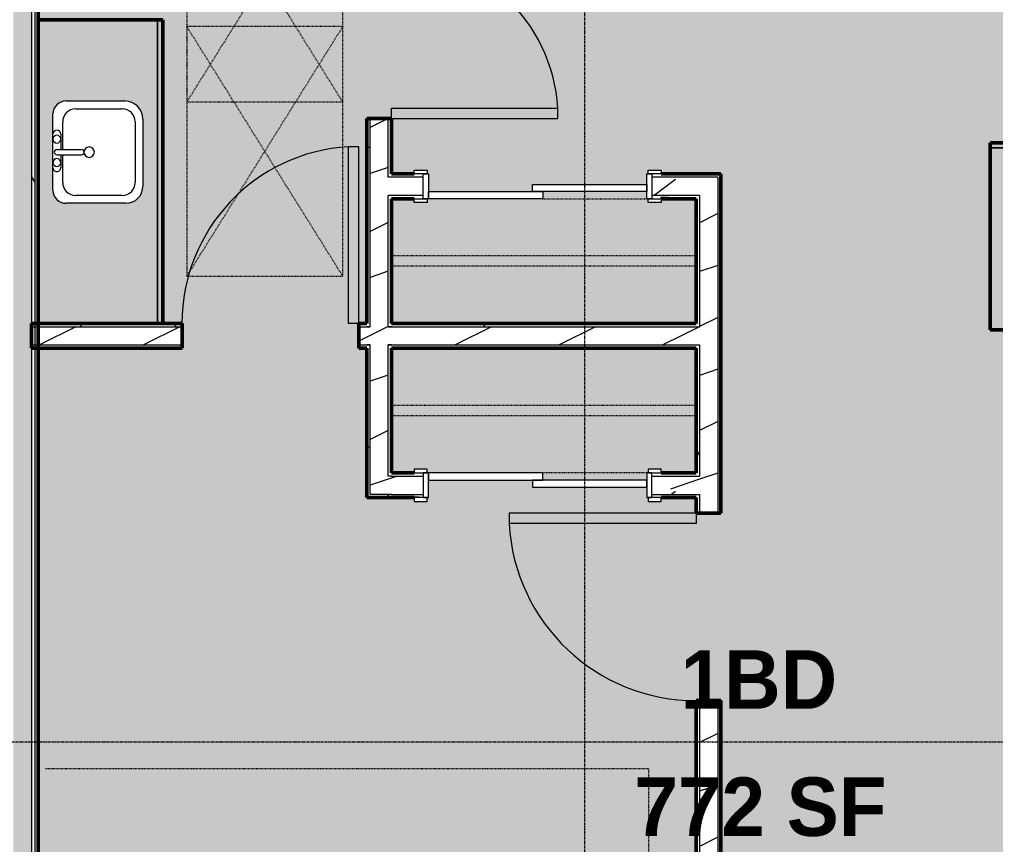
# Model space of a CAD drawing. Header units: inches. Extents: x -4294 to -464, y 9706 to 12475.
# Drawn here: x -2936.1 to -2748.3, y 10147.5 to 10306.2 of the extents above; entities that cross this region are included whole.
import ezdxf

# ---------------------------------------------------------------- set-up
doc = ezdxf.new("R2010")
doc.units = ezdxf.units.IN
doc.header["$MEASUREMENT"] = 0
doc.linetypes.add('Dash', pattern=[0.25, 0.125, -0.125])
doc.linetypes.add('Grid Line 1_2_', pattern=[0.875, 0.5, -0.125, 0.125, -0.125])
for name, color, linetype, lineweight in [('0-1', 7, 'Continuous', 5), ('0-2', 7, 'Continuous', 9), ('A-AREA-IDEN', 2, 'Continuous', 9), ('A-AREA-PATT-6', 41, 'Continuous', 9), ('A-DOOR-1', 7, 'Continuous', 9), ('A-DOOR-2', 170, 'Continuous', 20), ('A-DOOR-FRAM-1', 170, 'Continuous', 20), ('A-GENM-HDLN-1', 7, 'Dash', 9), ('A-WALL', 113, 'Continuous', 13), ('A-WALL-4', 250, 'Continuous', 50), ('A-WALL-5', 130, 'Continuous', 13), ('A-WALL-PATT-1', 7, 'Continuous', 9), ('A-WALL-PATT-2', 8, 'Continuous', 9), ('A-WALL-PATT-5', 111, 'Continuous', 9), ('I-FURN-1', 7, 'Continuous', 9), ('I-FURN-HDLN-1', 7, 'Dash', 9), ('I-WALL-2', 2, 'Continuous', 50), ('P-SANR-FIXT-2', 7, 'Continuous', 9), ('Q-CASE-1', 53, 'Continuous', 9), ('Q-CASE-2', 250, 'Continuous', 50), ('Q-CASE-3', 7, 'Continuous', 9), ('Q-CASE-HDLN-1', 7, 'Dash', 9), ('S-GRID-1', 1, 'Grid Line 1_2_', 9)]:
    doc.layers.add(name, color=color, linetype=linetype, lineweight=lineweight)
doc.styles.add('Century Gothic_B', font='GOTHICB.TTF', dxfattribs={"height": 11.25})
pattern_1 = [(0, (0, 0), (38.4, 9.6), [1.584, -27.216, 1.584, -27.216, -153.6]), (0, (0, 0), (38.4, 9.6), [-57.6, 1.584, -56.016, 1.584, -27.216, -67.2]), (0, (0, 0), (38.4, 9.6), [-144, 1.584, -17.616, 1.584, -46.416]), (120, (14.4, 4.8), (-27.513844, 28.4553755), [1.584, -27.216, 1.584, -27.216, -153.6]), (120, (14.4, 4.8), (-27.513844, 28.4553755), [-57.6, 1.584, -56.016, 1.584, -27.216, -67.2]), (120, (14.4, 4.8), (-27.513844, 28.4553755), [-144, 1.584, -17.616, 1.584, -46.416]), (240, (19.2, 24), (-10.886156, -38.0553755), [1.584, -27.216, 1.584, -27.216, -153.6]), (240, (19.2, 24), (-10.886156, -38.0553755), [-57.6, 1.584, -56.016, 1.584, -27.216, -67.2]), (240, (19.2, 24), (-10.886156, -38.0553755), [-144, 1.584, -17.616, 1.584, -46.416])]
pattern_2 = [(216.87, (7.997, 19.992), (59.9755286, 39.9843071), [9.996, -89.964]), (206.565, (19.992, 13.994), (-19.991807, -19.992219), [22.352, -22.352]), (198.435, (19.992, 3.998), (-39.983821, -19.991955), [12.644, -50.576])]

# ---------------------------------------------------------------- blocks, each defined once
blk = doc.blocks.new('OD_CW_Base Cabinet - OD_CW_Base Cabinet-V20-FLOOR PLAN - 2ND FLOOR')
at = {"layer": 'Q-CASE-1'}
for points in [[(67.56, 11), (109.11, 11), (109.11, 12), (0.74, 12), (0.74, 11), (37.56, 11), (37.56, 11.54), (67.56, 11.54)], [(30.77, -24), (109.34, -24), (109.34, -20.55), (109.11, -20.55), (109.11, 11), (67.56, 11), (67.56, -9.46), (37.56, -9.46), (37.56, 11), (0.74, 11), (0.74, -24), (16.99, -24)]]:
    blk.add_hatch(color=256, dxfattribs=at).paths.add_polyline_path(points, flags=0)
at = {"layer": 'Q-CASE-2'}
for p, q in [((0.74, -24), (0.74, 12)), ((0.74, 12), (109.11, 12)), ((109.34, -24), (0.74, -24))]:
    blk.add_line(p, q, dxfattribs=at)
at = {"layer": 'Q-CASE-3'}
for p, q in [((0.74, 11), (0.74, 12)), ((0.74, 12), (109.11, 12)), ((37.56, 11), (0.74, 11)), ((0.74, -24), (0.74, 11)), ((0.74, 11), (37.56, 11)), ((109.11, 11), (67.56, 11)), ((67.56, 11), (109.11, 11)), ((109.34, -24), (0.74, -24))]:
    blk.add_line(p, q, dxfattribs=at)
blk = doc.blocks.new('Single-Flush - 32_ x 84_-1372862-FLOOR PLAN - 2ND FLOOR')
at = {"layer": 'A-DOOR-1'}
blk.add_arc((16, 2.37), 32.07, 93.5759, 180, dxfattribs=at)
at = {"layer": 'A-DOOR-2'}
for p, q in [((14, 2.37), (14, 34.38)), ((16, 34.38), (14, 34.38)), ((16, 2.37), (16, 34.38)), ((16, 2.37), (14, 2.37))]:
    blk.add_line(p, q, dxfattribs=at)
blk = doc.blocks.new('Single-Flush - 36_ x 84_-1372839-FLOOR PLAN - 2ND FLOOR')
at = {"layer": 'A-DOOR-1'}
blk.add_arc((18, 2.37), 36.07, 93.1789, 180, dxfattribs=at)
at = {"layer": 'A-DOOR-2'}
for p, q in [((16, 2.37), (16, 38.39)), ((18, 38.39), (16, 38.39)), ((18, 2.37), (18, 38.39)), ((18, 2.37), (16, 2.37))]:
    blk.add_line(p, q, dxfattribs=at)
blk = doc.blocks.new('FOLDING_SLIDING CLOSET - 42_ x 80_-1372832-FLOOR PLAN - 2ND FLOOR')
at = {"layer": 'A-DOOR-1'}
for p, q in [((-21.25, 3), (-23.75, 3)), ((-23.75, 3), (-23.75, 2.25)), ((-23.75, 2.25), (-21.25, 2.25)), ((-21.25, 2.25), (-21.25, 3)), ((23.75, 3), (21.25, 3)), ((21.25, 3), (21.25, 2.25)), ((21.25, 2.25), (23.75, 2.25)), ((23.75, 2.25), (23.75, 3)), ((-21.25, -2.5), (-23.75, -2.5)), ((-23.75, -2.5), (-23.75, -3.25)), ((-23.75, -3.25), (-21.25, -3.25)), ((-21.25, -3.25), (-21.25, -2.5)), ((23.75, -2.5), (21.25, -2.5)), ((21.25, -2.5), (21.25, -3.25)), ((21.25, -3.25), (23.75, -3.25)), ((23.75, -3.25), (23.75, -2.5))]:
    blk.add_line(p, q, dxfattribs=at)
at = {"layer": 'A-DOOR-2'}
for p, q in [((1, 2.25), (-21, 2.25)), ((-21, 2.25), (-21, 0.87)), ((1, 0.87), (1, 2.25)), ((-21, 0.87), (1, 0.87)), ((21, 0.87), (-1, 0.87)), ((-1, 0.87), (-1, -0.5)), ((21, -0.5), (21, 0.87)), ((-1, -0.5), (21, -0.5))]:
    blk.add_line(p, q, dxfattribs=at)
at = {"layer": 'A-DOOR-FRAM-1'}
for p, q in [((-21, 2.25), (-22, 2.25)), ((-22, 2.25), (-22, -2.5)), ((-21, -2.5), (-21, 2.25)), ((21, 2.25), (21, -2.5)), ((22, 2.25), (21, 2.25)), ((22, -2.5), (22, 2.25)), ((-22, -2.5), (-21, -2.5)), ((21, -2.5), (22, -2.5))]:
    blk.add_line(p, q, dxfattribs=at)
blk = doc.blocks.new('OD_CW_Closet - OD_CW_Closet-2122605-FLOOR PLAN - 2ND FLOOR')
at = {"layer": 'Q-CASE-HDLN-1'}
for p, q in [((0.74, -24), (0.74, 0)), ((0.74, 0), (59.38, 0)), ((59.38, 0), (59.38, -24)), ((0.74, -11), (59.38, -11)), ((0.74, -13), (59.38, -13)), ((7.5, -24), (0.74, -24)), ((30.25, -24), (10.25, -24)), ((59.38, -24), (55, -24))]:
    blk.add_line(p, q, dxfattribs=at)
blk = doc.blocks.new('OD_CW_Closet - OD_CW_Closet-V23-FLOOR PLAN - 2ND FLOOR')
at = {"layer": 'Q-CASE-HDLN-1'}
for p, q in [((0.74, -24), (0.74, 0)), ((0.74, 0), (7.5, 0)), ((10.25, 0), (30.25, 0)), ((55, 0), (59.38, 0)), ((59.38, 0), (59.38, -24)), ((0.74, -11), (59.38, -11)), ((0.74, -13), (59.38, -13)), ((59.38, -24), (0.74, -24))]:
    blk.add_line(p, q, dxfattribs=at)
blk = doc.blocks.new('FOLDING_SLIDING CLOSET - 42_ x 80_-1372841-FLOOR PLAN - 2ND FLOOR')
at = {"layer": 'A-DOOR-1'}
for p, q in [((-23.75, 3.25), (-21.25, 3.25)), ((-23.75, 2.5), (-23.75, 3.25)), ((-21.25, 2.5), (-23.75, 2.5)), ((-21.25, 3.25), (-21.25, 2.5)), ((21.25, 3.25), (23.75, 3.25)), ((21.25, 2.5), (21.25, 3.25)), ((23.75, 2.5), (21.25, 2.5)), ((23.75, 3.25), (23.75, 2.5)), ((-23.75, -2.25), (-21.25, -2.25)), ((-23.75, -3), (-23.75, -2.25)), ((-21.25, -3), (-23.75, -3)), ((-21.25, -2.25), (-21.25, -3)), ((21.25, -2.25), (23.75, -2.25)), ((21.25, -3), (21.25, -2.25)), ((23.75, -3), (21.25, -3)), ((23.75, -2.25), (23.75, -3))]:
    blk.add_line(p, q, dxfattribs=at)
at = {"layer": 'A-DOOR-2'}
for p, q in [((-1, 0.5), (21, 0.5)), ((-1, -0.88), (-1, 0.5)), ((21, 0.5), (21, -0.88)), ((-21, -0.88), (1, -0.88)), ((-21, -2.25), (-21, -0.88)), ((21, -0.88), (-1, -0.88)), ((1, -0.88), (1, -2.25)), ((1, -2.25), (-21, -2.25))]:
    blk.add_line(p, q, dxfattribs=at)
at = {"layer": 'A-DOOR-FRAM-1'}
for p, q in [((-22, 2.5), (-21, 2.5)), ((-22, -2.25), (-22, 2.5)), ((-21, 2.5), (-21, -2.25)), ((21, 2.5), (22, 2.5)), ((21, -2.25), (21, 2.5)), ((22, 2.5), (22, -2.25)), ((-21, -2.25), (-22, -2.25)), ((22, -2.25), (21, -2.25))]:
    blk.add_line(p, q, dxfattribs=at)
blk = doc.blocks.new('Bed-Standard - King 78_ x 80_-1379907-FLOOR PLAN - 2ND FLOOR')
at = {"layer": 'I-FURN-1'}
for p, q in [((-28.31, 41.8), (49.69, 41.8)), ((-28.31, -38.2), (-28.31, 41.8)), ((49.69, 41.8), (49.69, -38.2)), ((49.69, -24.2), (-28.31, -17.63)), ((-25.31, -24.2), (46.69, -24.2)), ((-25.31, -36.2), (-25.31, -24.2)), ((46.69, -36.2), (46.69, -24.2)), ((-25.31, -36.2), (46.69, -36.2)), ((49.69, -38.2), (-28.31, -38.2))]:
    blk.add_line(p, q, dxfattribs=at)
at = {"layer": 'I-FURN-HDLN-1'}
for p, q in [((-64.31, 77.8), (73.69, 77.8)), ((-64.31, -38.2), (-64.31, 77.8)), ((73.69, 77.8), (73.69, -38.2))]:
    blk.add_line(p, q, dxfattribs=at)
blk = doc.blocks.new('M_Sink Vanity-Square - 500 x 440mm-1372835-FLOOR PLAN - 2ND FLOOR')
at = {"layer": 'P-SANR-FIXT-2'}
for p, q in [((-5.72, 10.23), (7.14, 10.23)), ((-5.72, 10.23), (7.14, 10.23)), ((-5.22, 8.73), (6.46, 8.73)), ((-9.22, -4.59), (-9.22, 6.73)), ((-9.22, -4.59), (-9.22, 6.73)), ((-7.72, -2.72), (-7.72, 6.23)), ((8.96, 6.23), (8.96, -2.72)), ((10.46, 6.91), (10.46, -4.59)), ((10.46, 6.91), (10.46, -4.59)), ((0.12, -6.33), (0.12, -1.59)), ((1.12, -6.33), (1.12, -1.59)), ((0.12, -5.22), (-5.22, -5.22)), ((-2.88, -5.59), (0.12, -5.59)), ((6.46, -5.22), (1.12, -5.22)), ((1.12, -5.59), (3.62, -5.59)), ((7.96, -7.09), (-6.72, -7.09)), ((7.96, -7.09), (-6.72, -7.09)), ((3.62, -7.09), (-2.88, -7.09))]:
    blk.add_line(p, q, dxfattribs=at)
for centre, radius, start, end in [((-5.72, 6.73), 3.5, 90, 180), ((-5.72, 6.73), 3.5, 90, 180), ((7.14, 6.91), 3.32, 0, 90), ((7.14, 6.91), 3.32, 360, 90), ((-5.22, 6.23), 2.5, 90, 180), ((6.46, 6.23), 2.5, 360, 90), ((0.62, -0.13), 1, 360, 180), ((0.62, -0.13), 1, 180, 0), ((0.62, -1.59), 0.5, 360, 180), ((-5.22, -2.72), 2.5, 180, 270), ((6.46, -2.72), 2.5, 270, 360), ((-6.72, -4.59), 2.5, 180, 270), ((-6.72, -4.59), 2.5, 180, 270), ((-2.88, -6.34), 0.75, 90, 270), ((-1.88, -6.34), 0.75, 360, 180), ((2.62, -6.34), 0.75, 0, 180), ((3.62, -6.34), 0.75, 270, 90), ((7.96, -4.59), 2.5, 270, 0), ((7.96, -4.59), 2.5, 270, 0), ((-1.88, -6.34), 0.75, 180, 0), ((0.62, -6.33), 0.5, 180, 0), ((2.62, -6.34), 0.75, 180, 0)]:
    blk.add_arc(centre, radius, start, end, dxfattribs=at)
blk = doc.blocks.new('OD_CW_Base Cabinet - OD_CW_Base Cabinet-V27-FLOOR PLAN - 2ND FLOOR')
at = {"layer": 'Q-CASE-1'}
h = blk.add_hatch(color=256, dxfattribs=at)
h.paths.add_polyline_path([(59.14, 24), (0.74, 24), (0.74, 1), (59.14, 1), (59.14, 13.23)], flags=0)
h.paths.add_polyline_path([(27.17, 21.13), (41.03, 21.13), (41.68, 21.04), (42.28, 20.79), (42.8, 20.39), (43.2, 19.88), (43.45, 19.27), (43.53, 18.63), (43.53, 7.3), (43.41, 6.4), (43.06, 5.55), (42.51, 4.83), (41.78, 4.27), (40.94, 3.92), (40.03, 3.8), (27.17, 3.8), (26.31, 3.92), (25.51, 4.25), (24.82, 4.77), (24.29, 5.46), (23.96, 6.26), (23.85, 7.12), (23.85, 18.63), (23.93, 19.27), (24.18, 19.88), (24.58, 20.39), (25.1, 20.79), (25.7, 21.04), (26.35, 21.13)], flags=0)
blk.add_hatch(color=256, dxfattribs=at).paths.add_polyline_path([(0.74, 1), (0.74, 0), (59.14, 0), (59.12, 1), (3.99, 1)], flags=0)
at = {"layer": 'Q-CASE-2'}
for p, q in [((59.14, 0), (59.14, 24)), ((0.74, 0), (59.14, 0))]:
    blk.add_line(p, q, dxfattribs=at)
at = {"layer": 'Q-CASE-3'}
for p, q in [((59.14, 24), (59.14, 1)), ((0.74, 1), (59.14, 1)), ((59.14, 1), (0.74, 1)), ((59.14, 0), (0.74, 0)), ((59.14, 1), (59.14, 0))]:
    blk.add_line(p, q, dxfattribs=at)
blk = doc.blocks.new('ADA Clearances - 30_x48_-V40-FLOOR PLAN - 2ND FLOOR')
at = {"layer": 'A-GENM-HDLN-1'}
for p, q in [((15, -24), (-15, 24)), ((-15, -24), (15, 24)), ((15, 24), (-15, 24)), ((-15, 24), (-15, 14.12)), ((15, -24), (15, 24)), ((-15, 5.48), (-15, -24)), ((-15, -24), (15, -24))]:
    blk.add_line(p, q, dxfattribs=at)
blk = doc.blocks.new('ADA Clearances - 30_x48_-2253128-FLOOR PLAN - 2ND FLOOR')
at = {"layer": 'A-GENM-HDLN-1'}
for p, q in [((15, -24), (-15, 24)), ((-15, -24), (15, 24)), ((15, 24), (-15, 24)), ((-15, 24), (-15, -24)), ((15, -24), (15, 24)), ((-15, -24), (15, -24))]:
    blk.add_line(p, q, dxfattribs=at)
blk = doc.blocks.new('Single-Flush - 34_ x 84_-1372840-FLOOR PLAN - 2ND FLOOR')
at = {"layer": 'A-DOOR-1'}
blk.add_arc((17, 2.37), 34.07, 93.3657, 180, dxfattribs=at)
at = {"layer": 'A-DOOR-2'}
for p, q in [((15, 2.37), (15, 36.38)), ((17, 36.38), (15, 36.38)), ((17, 2.37), (17, 36.38)), ((17, 2.37), (15, 2.37))]:
    blk.add_line(p, q, dxfattribs=at)
blk = doc.blocks.new('CTR - 1st Phase - Unit Layouts_rvt-1-FLOOR PLAN - 2ND FLOOR')
at = {"layer": 'A-WALL-PATT-1'}
h = blk.add_hatch(dxfattribs=at)
h.set_pattern_fill('FP_1', color=256, style=0, pattern_type=2)
h.set_pattern_definition(pattern_1)
h.paths.add_polyline_path([(-2869.26, 10214.24), (-2868.64, 10214.24), (-2868.64, 10243.61), (-2869.26, 10243.61), (-2869.26, 10214.86)], flags=0)
h.paths.add_polyline_path([(-2869.26, 10247.11), (-2868.64, 10247.11), (-2868.64, 10287.14), (-2869.26, 10287.14), (-2869.26, 10247.74)], flags=0)
h.paths.add_polyline_path([(-2868.64, 10319.14), (-2868.64, 10376.14), (-2869.26, 10376.14), (-2869.26, 10319.14)], flags=0)
h = blk.add_hatch(dxfattribs=at)
h.set_pattern_fill('FP_1', color=256, style=0, pattern_type=2)
h.set_pattern_definition(pattern_1)
h.paths.add_polyline_path([(-2801.12, 9988.44), (-2801.12, 10175.24), (-2801.75, 10175.24), (-2801.75, 9988.44)], flags=0)
h.paths.add_polyline_path([(-2801.75, 10211.24), (-2801.12, 10211.24), (-2801.12, 10275.86), (-2801.75, 10275.86), (-2801.75, 10243.61)], flags=0)
h = blk.add_hatch(dxfattribs=at)
h.set_pattern_fill('FP_1', color=256, style=0, pattern_type=2)
h.set_pattern_definition(pattern_1)
h.paths.add_polyline_path([(-2805.25, 10271.74), (-2805.25, 10272.36), (-2814.39, 10272.36), (-2814.39, 10271.74), (-2805.87, 10271.74)], flags=0)
h.paths.add_polyline_path([(-2858.39, 10271.74), (-2858.39, 10272.36), (-2864.51, 10272.36), (-2864.51, 10271.74), (-2860.14, 10271.74)], flags=0)
h = blk.add_hatch(dxfattribs=at)
h.set_pattern_fill('FP_1', color=256, style=0, pattern_type=2)
h.set_pattern_definition(pattern_1)
h.paths.add_polyline_path([(-2805.25, 9988.44), (-2805.25, 10175.24), (-2805.87, 10175.24), (-2805.87, 9988.44)], flags=0)
h.paths.add_polyline_path([(-2805.25, 10211.24), (-2805.25, 10214.86), (-2805.87, 10214.86), (-2805.87, 10211.24)], flags=0)
h.paths.add_polyline_path([(-2805.25, 10218.36), (-2805.25, 10243.61), (-2805.87, 10243.61), (-2805.87, 10218.36)], flags=0)
h.paths.add_polyline_path([(-2805.87, 10247.11), (-2805.25, 10247.11), (-2805.25, 10271.74), (-2805.87, 10271.74), (-2805.87, 10247.74)], flags=0)
h = blk.add_hatch(dxfattribs=at)
h.set_pattern_fill('FP_1', color=256, style=0, pattern_type=2)
h.set_pattern_definition(pattern_1)
h.paths.add_polyline_path([(-2843.31, 10247.11), (-2805.87, 10247.11), (-2805.87, 10247.74), (-2864.51, 10247.74), (-2864.51, 10247.11)], flags=0)
h.paths.add_polyline_path([(-2869.26, 10247.11), (-2869.26, 10247.74), (-2870.77, 10247.74), (-2870.77, 10247.11)], flags=0)
h.paths.add_polyline_path([(-2909.52, 10247.11), (-2904.77, 10247.11), (-2904.77, 10247.74), (-2932.52, 10247.74), (-2932.52, 10247.11)], flags=0)
h = blk.add_hatch(dxfattribs=at)
h.set_pattern_fill('FP_1', color=256, style=0, pattern_type=2)
h.set_pattern_definition(pattern_1)
h.paths.add_polyline_path([(-2805.87, 10242.99), (-2805.87, 10243.61), (-2864.51, 10243.61), (-2864.51, 10242.99), (-2843.31, 10242.99)], flags=0)
h.paths.add_polyline_path([(-2869.37, 10242.99), (-2869.26, 10242.99), (-2869.26, 10243.61), (-2870.77, 10243.61), (-2870.77, 10242.99)], flags=0)
h.paths.add_polyline_path([(-2932.52, 10242.99), (-2904.77, 10242.99), (-2904.77, 10243.61), (-2932.52, 10243.61), (-2932.52, 10243.02)], flags=0)
h = blk.add_hatch(dxfattribs=at)
h.set_pattern_fill('FP_1', color=256, style=0, pattern_type=2)
h.set_pattern_definition(pattern_1)
h.paths.add_polyline_path([(-2858.39, 10214.24), (-2858.39, 10214.86), (-2868.64, 10214.86), (-2868.62, 10214.24), (-2860.14, 10214.24)], flags=0)
h.paths.add_polyline_path([(-2814.39, 10214.24), (-2805.87, 10214.24), (-2805.87, 10214.86), (-2814.39, 10214.86)], flags=0)
at = {"layer": 'A-WALL-PATT-2'}
h = blk.add_hatch(dxfattribs=at)
h.set_pattern_fill('FP_2', color=256, style=0, pattern_type=2)
h.set_pattern_definition(pattern_2)
h.paths.add_polyline_path([(-2868.64, 10214.86), (-2865.14, 10214.86), (-2865.14, 10287.14), (-2868.64, 10287.14), (-2868.64, 10243.61)], flags=0)
h.paths.add_polyline_path([(-2865.14, 10319.14), (-2865.14, 10377.39), (-2868.64, 10377.39), (-2868.64, 10319.14)], flags=0)
h = blk.add_hatch(dxfattribs=at)
h.set_pattern_fill('FP_2', color=256, style=0, pattern_type=2)
h.set_pattern_definition(pattern_2)
h.paths.add_polyline_path([(-2814.39, 10272.36), (-2801.75, 10272.36), (-2801.75, 10275.86), (-2814.39, 10275.86)], flags=0)
h.paths.add_polyline_path([(-2864.51, 10272.36), (-2858.39, 10272.36), (-2858.39, 10275.86), (-2865.14, 10275.86), (-2865.14, 10272.36)], flags=0)
h = blk.add_hatch(dxfattribs=at)
h.set_pattern_fill('FP_2', color=256, style=0, pattern_type=2)
h.set_pattern_definition(pattern_2)
h.paths.add_polyline_path([(-2801.75, 9988.44), (-2801.75, 10175.24), (-2805.25, 10175.24), (-2805.25, 9988.44)], flags=0)
h.paths.add_polyline_path([(-2805.25, 10211.24), (-2801.75, 10211.24), (-2801.75, 10272.36), (-2805.25, 10272.36), (-2805.25, 10214.86)], flags=0)
h = blk.add_hatch(dxfattribs=at)
h.set_pattern_fill('FP_2', color=256, style=0, pattern_type=2)
h.set_pattern_definition(pattern_2)
h.paths.add_polyline_path([(-2870.77, 10243.61), (-2868.64, 10243.61), (-2868.64, 10247.11), (-2870.77, 10247.11), (-2870.77, 10245.93)], flags=0)
h.paths.add_polyline_path([(-2865.14, 10243.61), (-2805.25, 10243.61), (-2805.25, 10247.11), (-2865.14, 10247.11), (-2865.14, 10245.93)], flags=0)
h.paths.add_polyline_path([(-2904.77, 10243.61), (-2904.77, 10247.11), (-2932.52, 10247.11), (-2932.52, 10243.61), (-2909.52, 10243.61)], flags=0)
h = blk.add_hatch(dxfattribs=at)
h.set_pattern_fill('FP_2', color=256, style=0, pattern_type=2)
h.set_pattern_definition(pattern_2)
h.paths.add_polyline_path([(-2805.87, 10214.86), (-2805.25, 10214.86), (-2805.25, 10218.36), (-2814.39, 10218.36), (-2814.39, 10214.86)], flags=0)
h.paths.add_polyline_path([(-2865.14, 10214.86), (-2858.39, 10214.86), (-2858.39, 10218.36), (-2865.14, 10218.36)], flags=0)
at = {"layer": 'A-WALL-4'}
for p, q in [((-2869.26, 10287.14), (-2869.26, 10247.74)), ((-2864.51, 10287.14), (-2869.26, 10287.14)), ((-2864.51, 10276.49), (-2864.51, 10287.14)), ((-2860.14, 10276.49), (-2864.51, 10276.49)), ((-2801.12, 10276.49), (-2812.64, 10276.49)), ((-2801.12, 10275.86), (-2801.12, 10276.49)), ((-2801.12, 10271.74), (-2801.12, 10275.86)), ((-2864.51, 10271.74), (-2860.14, 10271.74)), ((-2864.51, 10247.74), (-2864.51, 10271.74)), ((-2812.64, 10271.74), (-2805.87, 10271.74)), ((-2805.87, 10271.74), (-2805.87, 10247.74)), ((-2801.12, 10211.24), (-2801.12, 10271.74)), ((-2904.77, 10247.74), (-2933.77, 10247.74)), ((-2933.77, 10247.74), (-2933.77, 10242.99)), ((-2904.77, 10242.99), (-2904.77, 10247.74)), ((-2869.26, 10247.74), (-2870.77, 10247.74)), ((-2870.77, 10247.74), (-2870.77, 10242.99)), ((-2805.87, 10247.74), (-2864.51, 10247.74)), ((-2933.77, 10242.99), (-2904.77, 10242.99)), ((-2870.77, 10242.99), (-2869.26, 10242.99)), ((-2869.26, 10242.99), (-2869.26, 10214.24)), ((-2864.51, 10218.99), (-2864.51, 10242.99)), ((-2864.51, 10242.99), (-2805.87, 10242.99)), ((-2805.87, 10242.99), (-2805.87, 10218.99)), ((-2860.14, 10218.99), (-2864.51, 10218.99)), ((-2805.87, 10218.99), (-2812.64, 10218.99)), ((-2869.26, 10214.24), (-2868.64, 10214.24)), ((-2868.64, 10214.24), (-2864.51, 10214.24)), ((-2864.51, 10214.24), (-2860.14, 10214.24)), ((-2812.64, 10214.24), (-2805.87, 10214.24)), ((-2805.87, 10214.24), (-2805.87, 10211.24)), ((-2805.87, 10211.24), (-2801.12, 10211.24)), ((-2801.12, 10175.24), (-2805.87, 10175.24)), ((-2805.87, 10175.24), (-2805.87, 9988.44)), ((-2801.12, 9988.44), (-2801.12, 10175.24))]:
    blk.add_line(p, q, dxfattribs=at)
at = {"layer": 'A-WALL-5'}
for p, q in [((-2868.64, 10247.11), (-2868.64, 10287.14)), ((-2865.14, 10275.86), (-2865.14, 10287.14)), ((-2864.51, 10275.86), (-2865.14, 10275.86)), ((-2858.39, 10275.86), (-2864.51, 10275.86)), ((-2801.75, 10275.86), (-2814.39, 10275.86)), ((-2801.75, 10275.86), (-2801.75, 10272.36)), ((-2864.51, 10272.36), (-2865.14, 10272.36)), ((-2865.14, 10247.11), (-2865.14, 10272.36)), ((-2858.39, 10272.36), (-2864.51, 10272.36)), ((-2805.25, 10272.36), (-2814.39, 10272.36)), ((-2805.25, 10272.36), (-2805.25, 10271.74)), ((-2801.75, 10272.36), (-2801.75, 10271.74)), ((-2805.25, 10271.74), (-2805.25, 10247.11)), ((-2801.75, 10271.74), (-2801.75, 10211.24)), ((-2933.77, 10247.11), (-2904.77, 10247.11)), ((-2870.77, 10247.11), (-2869.26, 10247.11)), ((-2869.26, 10247.11), (-2868.64, 10247.11)), ((-2868.64, 10247.11), (-2869.26, 10247.11)), ((-2865.14, 10247.11), (-2864.51, 10247.11)), ((-2864.51, 10247.11), (-2865.14, 10247.11)), ((-2864.51, 10247.11), (-2805.87, 10247.11)), ((-2805.87, 10247.11), (-2805.25, 10247.11)), ((-2933.77, 10243.61), (-2904.77, 10243.61)), ((-2870.77, 10243.61), (-2869.26, 10243.61)), ((-2868.64, 10243.61), (-2869.26, 10243.61)), ((-2869.26, 10243.61), (-2868.64, 10243.61)), ((-2868.64, 10214.86), (-2868.64, 10243.61)), ((-2864.51, 10243.61), (-2865.14, 10243.61)), ((-2865.14, 10218.36), (-2865.14, 10243.61)), ((-2865.14, 10243.61), (-2864.51, 10243.61)), ((-2864.51, 10243.61), (-2805.87, 10243.61)), ((-2805.87, 10243.61), (-2805.25, 10243.61)), ((-2805.25, 10243.61), (-2805.25, 10218.36)), ((-2864.51, 10218.36), (-2865.14, 10218.36)), ((-2864.51, 10218.36), (-2858.39, 10218.36)), ((-2814.39, 10218.36), (-2805.87, 10218.36)), ((-2805.87, 10218.36), (-2805.25, 10218.36)), ((-2865.14, 10214.86), (-2868.64, 10214.86)), ((-2864.51, 10214.86), (-2865.14, 10214.86)), ((-2864.51, 10214.86), (-2858.39, 10214.86)), ((-2814.39, 10214.86), (-2805.87, 10214.86)), ((-2805.87, 10214.86), (-2805.25, 10214.86)), ((-2805.25, 10214.86), (-2805.25, 10211.24)), ((-2805.25, 10175.24), (-2805.25, 9988.44)), ((-2801.75, 10175.24), (-2801.75, 9988.44))]:
    blk.add_line(p, q, dxfattribs=at)
at = {"layer": '0-2'}
for name, p in [('ADA Clearances - 30_x48_-V40-FLOOR PLAN - 2ND FLOOR', (-2888.89, 10314.34)), ('ADA Clearances - 30_x48_-2253128-FLOOR PLAN - 2ND FLOOR', (-2888.89, 10280.84)), ('Single-Flush - 34_ x 84_-1372840-FLOOR PLAN - 2ND FLOOR', (-2887.77, 10245.36)), ('OD_CW_Base Cabinet - OD_CW_Base Cabinet-V20-FLOOR PLAN - 2ND FLOOR', (-2750.04, 10270.51)), ('FOLDING_SLIDING CLOSET - 42_ x 80_-1372841-FLOOR PLAN - 2ND FLOOR', (-2836.39, 10273.99)), ('FOLDING_SLIDING CLOSET - 42_ x 80_-1372832-FLOOR PLAN - 2ND FLOOR', (-2836.39, 10216.74))]:
    blk.add_blockref(name, p, dxfattribs=at)
for name, p, rotation in [('Single-Flush - 32_ x 84_-1372862-FLOOR PLAN - 2ND FLOOR', (-2866.89, 10303.14), 269.9999999999873), ('OD_CW_Base Cabinet - OD_CW_Base Cabinet-V27-FLOOR PLAN - 2ND FLOOR', (-2908.52, 10247), 89.99999999996913), ('M_Sink Vanity-Square - 500 x 440mm-1372835-FLOOR PLAN - 2ND FLOOR', (-2922.56, 10281.31), 269.9999999999607), ('OD_CW_Closet - OD_CW_Closet-2122605-FLOOR PLAN - 2ND FLOOR', (-2805.14, 10247.74), 180), ('OD_CW_Closet - OD_CW_Closet-V23-FLOOR PLAN - 2ND FLOOR', (-2805.14, 10218.99), 180), ('Single-Flush - 36_ x 84_-1372839-FLOOR PLAN - 2ND FLOOR', (-2803.5, 10193.24), 89.99999999998292), ('Bed-Standard - King 78_ x 80_-1379907-FLOOR PLAN - 2ND FLOOR', (-2892.88, 10097.8), 270.0000000000786)]:
    blk.add_blockref(name, p, dxfattribs=dict(at, rotation=rotation))
blk = doc.blocks.new('CTR - 1st Phase - Shell_rvt-1-FLOOR PLAN - 2ND FLOOR')
at = {"layer": 'S-GRID-1'}
for p, q in [((-2827.32, 9836.18), (-2827.32, 12413.74)), ((-464.45, 10167.19), (-4232.19, 10167.19))]:
    blk.add_line(p, q, dxfattribs=at)

msp = doc.modelspace()

# ---------------------------------------------------------------- hatches: boundary and pattern name
at = {"layer": 'A-AREA-PATT-6'}
h = msp.add_hatch(color=256, dxfattribs=at)
h.paths.add_polyline_path([(-2862.1237, 10341.7644), (-2860.3737, 10341.7644), (-2860.3737, 10313.7644), (-2862.1237, 10313.7644)], flags=0)
h.paths.add_polyline_path([(-2930.5152, 9989.0644), (-2870.6362, 9989.0644), (-2870.6362, 10021.3394), (-2863.8737, 10021.3394), (-2863.8737, 10016.5894), (-2865.8862, 10016.5894), (-2865.8862, 9989.0644), (-2832.49, 9989.0644), (-2832.49, 10016.5894), (-2833.8737, 10016.5894), (-2833.8737, 10021.3394), (-2826.4362, 10021.3394), (-2826.4362, 10016.5894), (-2827.74, 10016.5894), (-2827.74, 9989.0644), (-2805.8737, 9989.0644), (-2805.8737, 10016.5894), (-2806.4362, 10016.5894), (-2806.4362, 10021.3394), (-2805.8737, 10021.3394), (-2805.8737, 10175.2394), (-2801.1237, 10175.2394), (-2801.1237, 9989.0644), (-2646.5487, 9989.0644), (-2646.5487, 10021.5894), (-2641.5964, 10021.5894), (-2640.6987, 10022.3144), (-2640.6987, 10061.0761), (-2656.8237, 10061.0761), (-2656.8237, 10079.0761), (-2652.8237, 10079.0761), (-2652.8237, 10115.0761), (-2656.8237, 10115.0761), (-2656.8237, 10133.0761), (-2640.6987, 10133.0761), (-2640.6987, 10246.5144), (-2666.0076, 10246.5144), (-2666.0076, 10239.4399), (-2682.5076, 10239.4399), (-2682.5076, 10246.5144), (-2696.1289, 10246.5144), (-2696.1289, 10239.4399), (-2712.6289, 10239.4399), (-2712.6289, 10246.5144), (-2725.2502, 10246.5144), (-2725.2502, 10239.4399), (-2741.7502, 10239.4399), (-2741.7502, 10246.5144), (-2749.2987, 10246.5144), (-2749.2987, 10282.5144), (-2746.6987, 10282.5144), (-2746.6987, 10283.9425), (-2746.5019, 10284.1394), (-2745.6058, 10284.1394), (-2745.6058, 10284.3894), (-2741.8412, 10284.3894), (-2741.8412, 10284.6394), (-2739.9397, 10284.6394), (-2739.9397, 10284.3894), (-2730.5487, 10284.3894), (-2730.5487, 10284.6394), (-2729.9582, 10284.6394), (-2729.9582, 10284.3894), (-2729.3676, 10284.3894), (-2729.3676, 10284.6394), (-2728.777, 10284.6394), (-2728.777, 10284.3894), (-2728.1865, 10284.3894), (-2728.1865, 10284.6394), (-2727.5959, 10284.6394), (-2727.5959, 10284.3894), (-2727.0054, 10284.3894), (-2727.0054, 10284.6394), (-2726.4148, 10284.6394), (-2726.4148, 10284.3894), (-2723.7917, 10284.3894), (-2723.7706, 10284.1394), (-2722.8423, 10284.1173), (-2722.7564, 10284.0817), (-2722.6987, 10283.9425), (-2722.6987, 10282.5144), (-2664.6987, 10282.5144), (-2664.6987, 10313.6092), (-2665.0737, 10313.6092), (-2665.0737, 10337.6092), (-2664.6987, 10337.6092), (-2664.6987, 10352.1394), (-2694.9487, 10352.1394), (-2694.9487, 10344.1394), (-2730.6987, 10344.1394), (-2730.6987, 10355.1894), (-2739.6987, 10355.1894), (-2739.6987, 10357.1269), (-2740.3237, 10357.1269), (-2740.3237, 10358.1894), (-2775.0737, 10358.1894), (-2775.0737, 10357.1269), (-2775.6987, 10357.1269), (-2775.6987, 10355.1894), (-2799.3737, 10355.1794), (-2799.3737, 10341.7644), (-2806.1237, 10341.7644), (-2806.1237, 10343.5144), (-2806.7487, 10343.5144), (-2806.7487, 10345.5144), (-2806.1237, 10345.5144), (-2806.1237, 10346.6394), (-2804.1237, 10346.6394), (-2804.1237, 10356.4375), (-2803.8987, 10356.4375), (-2803.8987, 10376.1394), (-2864.5128, 10376.1394), (-2864.5128, 10346.5144), (-2864.1237, 10346.5144), (-2864.1237, 10346.6394), (-2862.1237, 10346.6394), (-2862.1237, 10345.5144), (-2861.4987, 10345.5144), (-2861.4987, 10343.5144), (-2862.1237, 10343.5144), (-2862.1237, 10341.7644), (-2864.5128, 10341.7644), (-2864.5128, 10319.1394), (-2869.2628, 10319.1394), (-2869.2628, 10376.1394), (-2905.2628, 10376.1394), (-2905.2628, 10340.1394), (-2910.3878, 10340.1394), (-2910.3878, 10344.8894), (-2910.0128, 10344.8894), (-2910.0128, 10376.1394), (-2932.5237, 10376.1394), (-2932.5237, 10344.8894), (-2930.3878, 10344.8894), (-2930.3878, 10340.1394), (-2932.5237, 10340.1394), (-2932.5237, 10334.1156), (-2924.7975, 10334.1156), (-2923.8331, 10333.9886), (-2922.9344, 10333.6164), (-2922.1627, 10333.0242), (-2921.5705, 10332.2525), (-2921.1983, 10331.3538), (-2921.0713, 10330.3131), (-2921.0713, 10329.0011), (-2918.0475, 10329.3488), (-2917.0475, 10330.5405), (-2916.0475, 10331.1073), (-2914.538, 10331.4651), (-2914.0437, 10331.5522), (-2913.0475, 10331.6394), (-2911.0551, 10331.4651), (-2909.0475, 10330.9271), (-2907.0475, 10330.1992), (-2905.0475, 10329.2666), (-2903.0475, 10327.8792), (-2902.0475, 10326.8792), (-2901.5475, 10326.0131), (-2901.0475, 10324.6394), (-2901.0475, 10323.6394), (-2901.5475, 10322.2657), (-2902.0475, 10321.3996), (-2903.0475, 10320.3996), (-2905.2238, 10318.93), (-2907.0475, 10318.0796), (-2909.0475, 10317.3516), (-2911.0551, 10316.8137), (-2913.0475, 10316.6394), (-2914.538, 10316.8137), (-2915.0475, 10316.9035), (-2916.0475, 10317.1715), (-2917.0475, 10317.7383), (-2918.0475, 10318.93), (-2921.0713, 10319.2777), (-2921.0713, 10317.8894), (-2921.1983, 10316.925), (-2921.5705, 10316.0263), (-2922.1627, 10315.2546), (-2922.9344, 10314.6624), (-2923.8331, 10314.2901), (-2924.7975, 10314.1632), (-2932.5237, 10314.1632), (-2932.5237, 10306.1394), (-2908.5237, 10306.1394), (-2908.5237, 10247.7394), (-2904.7737, 10247.7394), (-2904.7737, 10242.9894), (-2932.5237, 10242.9894), (-2932.5237, 9989.0644)], flags=0)
h.paths.add_polyline_path([(-2835.1237, 9990.3394), (-2863.1237, 9990.3394), (-2863.1237, 10015.5894), (-2853.6152, 10015.5894), (-2853.5902, 10016.0894), (-2853.1323, 10016.0894), (-2853.1323, 10015.5894), (-2836.861, 10015.5894), (-2836.8235, 10016.0894), (-2836.1365, 10016.0894), (-2836.1365, 10015.5894), (-2835.1237, 10015.5894), (-2835.1237, 9991.3394)], flags=0)
h.paths.add_polyline_path([(-2700.3237, 10013.5864), (-2701.7737, 10013.5864), (-2701.7737, 10048.5864), (-2695.7737, 10048.5864), (-2695.7737, 10049.5864), (-2659.7737, 10049.5864), (-2659.7737, 10048.5864), (-2653.7737, 10048.5864), (-2653.7737, 10013.5864), (-2677.9195, 10013.5864)], flags=0)
h.paths.add_polyline_path([(-2912.5862, 10026.1144), (-2930.5862, 10026.1144), (-2930.5862, 10044.1144), (-2912.5862, 10044.1144), (-2912.5862, 10038.327)], flags=0)
h.paths.add_polyline_path([(-2851.0862, 10048.1144), (-2931.0862, 10048.1144), (-2931.0862, 10126.1144), (-2851.0862, 10126.1144), (-2851.0862, 10059.4376)], flags=0)
h.paths.add_polyline_path([(-2737.0987, 10058.5864), (-2741.0987, 10058.5864), (-2741.0987, 10142.5864), (-2706.0987, 10142.5864), (-2706.0987, 10136.5864), (-2705.0987, 10136.5864), (-2705.0987, 10064.5864), (-2706.0987, 10064.5864), (-2706.0987, 10058.5864), (-2733.5987, 10058.5864)], flags=0)
h.paths.add_polyline_path([(-2912.5862, 10128.0462), (-2930.5862, 10128.0462), (-2930.5862, 10146.0462), (-2912.5862, 10146.0462), (-2912.5862, 10142.2683)], flags=0)
h.paths.add_polyline_path([(-2659.7737, 10151.5864), (-2695.7737, 10151.5864), (-2695.7737, 10152.5864), (-2701.7737, 10152.5864), (-2701.7737, 10187.5864), (-2653.7737, 10187.5864), (-2653.7737, 10152.5864), (-2659.7737, 10152.5864)], flags=0)
h.paths.add_polyline_path([(-2801.1237, 10211.2394), (-2805.8737, 10211.2394), (-2805.8737, 10214.2394), (-2812.6362, 10214.2394), (-2812.6362, 10213.4894), (-2815.1362, 10213.4894), (-2815.1362, 10214.2394), (-2815.3862, 10214.2394), (-2815.3862, 10216.2394), (-2837.3862, 10216.2394), (-2837.3862, 10217.6144), (-2857.3862, 10217.6144), (-2857.3862, 10214.2394), (-2857.6362, 10214.2394), (-2857.6362, 10213.4894), (-2860.1362, 10213.4894), (-2860.1362, 10214.2394), (-2869.2628, 10214.2394), (-2869.2628, 10242.9894), (-2870.7737, 10242.9894), (-2870.7737, 10247.7394), (-2869.2628, 10247.7394), (-2869.2628, 10287.1394), (-2864.5128, 10287.1394), (-2864.5128, 10276.4894), (-2860.1362, 10276.4894), (-2860.1362, 10277.2394), (-2857.6362, 10277.2394), (-2857.6362, 10276.4894), (-2857.3862, 10276.4894), (-2857.3862, 10273.1144), (-2837.3862, 10273.1144), (-2837.3862, 10274.4894), (-2815.3862, 10274.4894), (-2815.3862, 10276.4894), (-2815.1362, 10276.4894), (-2815.1362, 10277.2394), (-2812.6362, 10277.2394), (-2812.6362, 10276.4894), (-2801.1237, 10276.4894), (-2801.1237, 10243.6144)], flags=0)
h.paths.add_polyline_path([(-2835.3862, 10217.6144), (-2815.3862, 10217.6144), (-2815.3862, 10218.9894), (-2815.1362, 10218.9894), (-2815.1362, 10219.7394), (-2812.6362, 10219.7394), (-2812.6362, 10218.9894), (-2805.8737, 10218.9894), (-2805.8737, 10242.9894), (-2864.5128, 10242.9894), (-2864.5128, 10218.9894), (-2860.1362, 10218.9894), (-2860.1362, 10219.7394), (-2857.6362, 10219.7394), (-2857.6362, 10218.9894), (-2835.3862, 10218.9894)], flags=0)
h.paths.add_polyline_path([(-2858.3862, 10247.7394), (-2805.8737, 10247.7394), (-2805.8737, 10271.7394), (-2812.6362, 10271.7394), (-2812.6362, 10270.9894), (-2815.1362, 10270.9894), (-2815.1362, 10271.7394), (-2815.3862, 10271.7394), (-2815.3862, 10273.1144), (-2835.3862, 10273.1144), (-2835.3862, 10271.7394), (-2857.6362, 10271.7394), (-2857.6362, 10270.9894), (-2860.1362, 10270.9894), (-2860.1362, 10271.7394), (-2864.5128, 10271.7394), (-2864.5128, 10247.7394)], flags=0)
h.paths.add_polyline_path([(-2807.8737, 10313.7644), (-2807.8737, 10341.7644), (-2806.1237, 10341.7644), (-2806.1237, 10313.7644)], flags=0)
h.paths.add_polyline_path([(-2739.6987, 10319.1894), (-2741.4487, 10319.1894), (-2741.4487, 10355.1894), (-2739.6987, 10355.1894), (-2739.6987, 10328.9659)], flags=0)
h.paths.add_polyline_path([(-2860.3737, 10348.0987), (-2863.3237, 10348.0987), (-2863.3237, 10374.0987), (-2838.3237, 10374.0987), (-2838.3237, 10348.0987), (-2843.3063, 10348.0987)], flags=0)
h.paths.add_polyline_path([(-2730.6987, 10374.1394), (-2694.9487, 10374.1394), (-2694.9487, 10376.1394), (-2730.6987, 10376.1394)], flags=0)
at = {"layer": 'A-WALL-PATT-5'}
h = msp.add_hatch(dxfattribs=at)
h.set_pattern_fill('FP_4', color=256, style=0, pattern_type=2)
h.set_pattern_definition([(161.57, (0.6, 0.6), (-4.80033747, -0.00041462), [0, -34.152, 3.792, 0]), (18.43, (-0.6, 0.6), (-4.80033747, 0.00041462), [0, -34.152, 3.792, 0]), (108.43, (0.6, 0.6), (2.39913218, -12.00105099), [11.382, -26.562]), (71.57, (-0.6, 0.6), (2.39913218, 12.00105099), [11.382, -26.562])])
h.paths.add_polyline_path([(-2937.2737, 9988.8144), (-2933.7737, 9988.8144), (-2933.7737, 10377.3894), (-2937.2737, 10377.3894), (-2937.2737, 9996.8072)], flags=0)
h = msp.add_hatch(dxfattribs=at)
h.set_pattern_fill('FP_1', color=256, style=0, pattern_type=2)
h.set_pattern_definition(pattern_1)
h.paths.add_polyline_path([(-2933.1487, 9988.8144), (-2933.1487, 10376.7644), (-2933.7737, 10376.7614), (-2933.7737, 9988.8144)], flags=0)
h = msp.add_hatch(dxfattribs=at)
h.set_pattern_fill('FP_1', color=256, style=0, pattern_type=2)
h.set_pattern_definition(pattern_1)
h.paths.add_polyline_path([(-2932.5237, 9988.8144), (-2932.5237, 10376.1394), (-2933.1487, 10376.1394), (-2933.1487, 9988.8144)], flags=0)

# ---------------------------------------------------------------- linework, layer by layer
at = {"layer": 'A-WALL'}
for p, q in [((-2933.7737, 10377.3894), (-2933.7737, 9988.8144)), ((-2933.1487, 10376.7644), (-2933.1487, 9988.8144))]:
    msp.add_line(p, q, dxfattribs=at)
at = {"layer": 'I-WALL-2'}
msp.add_line((-2932.5237, 9988.8144), (-2932.5237, 10376.1394), dxfattribs=at)

# ---------------------------------------------------------------- block references
at = {"layer": '0-1'}
for name in ['CTR - 1st Phase - Shell_rvt-1-FLOOR PLAN - 2ND FLOOR', 'CTR - 1st Phase - Unit Layouts_rvt-1-FLOOR PLAN - 2ND FLOOR']:
    msp.add_blockref(name, (0, 0), dxfattribs=at)

# ---------------------------------------------------------------- texts
at = {"layer": 'A-AREA-IDEN', "char_height": 11.25, "attachment_point": 1, "style": 'Century Gothic_B'}
for s, insert, width in [('1BD', (-2808.8561, 10184.8791), 35.98125), ('772 SF', (-2817.7616, 10160.4215), 57.57)]:
    msp.add_mtext(s, dxfattribs=dict(at, insert=insert, width=width))

doc.saveas('drawing.dxf')
